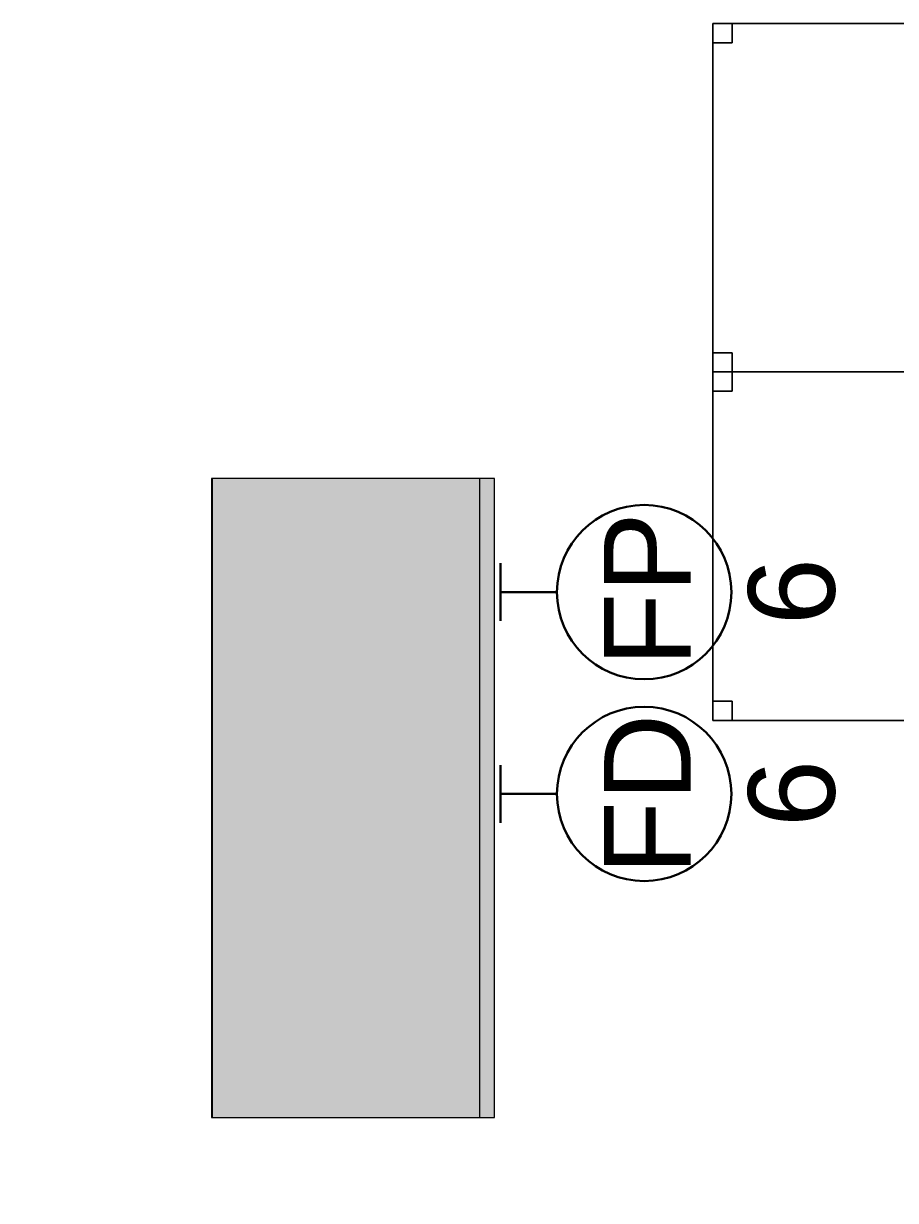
# Model space of a CAD drawing. Header units: inches. Extents: x 385 to 2249, y -1773 to -36.
# Drawn here: x 1658.4 to 1749.1, y -1206.9 to -1084.5 of the extents above; entities that cross this region are included whole.
import ezdxf

# ---------------------------------------------------------------- set-up
doc = ezdxf.new("R2010")
doc.units = ezdxf.units.IN
doc.header["$MEASUREMENT"] = 0
for name, color, linetype, lineweight in [('A-ANNO-NOTE', 131, 'Continuous', 30), ('A-COLS', 52, 'Continuous', 13), ('I-FURN', 30, 'Continuous', 9)]:
    doc.layers.add(name, color=color, linetype=linetype, lineweight=lineweight)
doc.styles.add('Swis721 Lt BT', font='swissl.ttf', dxfattribs={"height": 9})

# ---------------------------------------------------------------- blocks, each defined once
blk = doc.blocks.new('Columns 7 - Columns 4-5093325-Level 6 POWER _ SIGNAL')
at = {"layer": 'A-COLS', "lineweight": 9}
blk.add_hatch(color=7, dxfattribs=at).paths.add_polyline_path([(1371.07, -861.58), (1391.62, -798.33), (1391.56, -798.31), (1371.01, -861.55)], flags=0)
at = {"layer": 'A-COLS', "color": 8, "lineweight": 20}
for p, q in [((1391.56, -798.31), (1371.01, -861.55)), ((1418.11, -806.94), (1391.56, -798.31)), ((1397.56, -870.18), (1418.11, -806.94)), ((1371.01, -861.55), (1397.56, -870.18))]:
    blk.add_line(p, q, dxfattribs=at)
blk = doc.blocks.new('Columns 49 - Columns 4-5528550-Level 6 POWER _ SIGNAL')
at = {"layer": 'A-COLS', "lineweight": 9}
blk.add_hatch(color=7, dxfattribs=at).paths.add_polyline_path([(1398.99, -870.65), (1419.54, -807.4), (1391.62, -798.33), (1371.07, -861.58)], flags=0)
at = {"layer": 'A-COLS', "color": 8, "lineweight": 20}
for p, q in [((1391.62, -798.33), (1371.07, -861.58)), ((1419.54, -807.4), (1391.62, -798.33)), ((1398.99, -870.65), (1419.54, -807.4)), ((1371.07, -861.58), (1398.99, -870.65))]:
    blk.add_line(p, q, dxfattribs=at)
blk = doc.blocks.new('Rectangular Table - Rectangular Table-5809077-Level 6 POWER _ SIGNAL')
at = {"layer": 'I-FURN'}
for p, q in [((-34, 18.13), (-36, 18.13)), ((-36, 18.13), (-36, 16.13)), ((-36, 16.13), (-36, 18.13)), ((-36, 18.13), (-34, 18.13)), ((36, 18.13), (-36, 18.13)), ((-36, 18.13), (-36, -18.13)), ((-36, -18.13), (-36, 18.13)), ((-36, 18.13), (36, 18.13)), ((-34, 16.13), (-34, 18.13)), ((-34, 18.13), (-34, 16.13)), ((34, 18.13), (34, 16.13)), ((36, 18.13), (34, 18.13)), ((34, 18.13), (36, 18.13)), ((34, 16.13), (34, 18.13)), ((36, 16.13), (36, 18.13)), ((36, 18.13), (36, 16.13)), ((36, -18.13), (36, 18.13)), ((36, 18.13), (36, -18.13)), ((-36, 16.13), (-34, 16.13)), ((-34, 16.13), (-36, 16.13)), ((34, 16.13), (36, 16.13)), ((36, 16.13), (34, 16.13)), ((-34, -16.13), (-36, -16.13)), ((-36, -16.13), (-36, -18.13)), ((-36, -18.13), (-36, -16.13)), ((-36, -16.13), (-34, -16.13)), ((-34, -18.13), (-34, -16.13)), ((-34, -16.13), (-34, -18.13)), ((36, -16.13), (34, -16.13)), ((34, -16.13), (34, -18.13)), ((34, -18.13), (34, -16.13)), ((34, -16.13), (36, -16.13)), ((36, -18.13), (36, -16.13)), ((36, -16.13), (36, -18.13)), ((-36, -18.13), (-34, -18.13)), ((-34, -18.13), (-36, -18.13)), ((-36, -18.13), (36, -18.13)), ((36, -18.13), (-36, -18.13)), ((34, -18.13), (36, -18.13)), ((36, -18.13), (34, -18.13))]:
    blk.add_line(p, q, dxfattribs=at)
blk = doc.blocks.new('Rectangular Table - Rectangular Table-5809076-Level 6 POWER _ SIGNAL')
at = {"layer": 'I-FURN'}
for p, q in [((-34, 18.13), (-36, 18.13)), ((-36, 18.13), (-36, 16.13)), ((-36, 16.13), (-36, 18.13)), ((-36, 18.13), (-34, 18.13)), ((36, 18.13), (-36, 18.13)), ((-36, 18.13), (-36, -18.13)), ((-36, -18.13), (-36, 18.13)), ((-36, 18.13), (36, 18.13)), ((-34, 16.13), (-34, 18.13)), ((-34, 18.13), (-34, 16.13)), ((34, 18.13), (34, 16.13)), ((36, 18.13), (34, 18.13)), ((34, 18.13), (36, 18.13)), ((34, 16.13), (34, 18.13)), ((36, 16.13), (36, 18.13)), ((36, 18.13), (36, 16.13)), ((36, -18.13), (36, 18.13)), ((36, 18.13), (36, -18.13)), ((-36, 16.13), (-34, 16.13)), ((-34, 16.13), (-36, 16.13)), ((34, 16.13), (36, 16.13)), ((36, 16.13), (34, 16.13)), ((-34, -16.13), (-36, -16.13)), ((-36, -16.13), (-36, -18.13)), ((-36, -18.13), (-36, -16.13)), ((-36, -16.13), (-34, -16.13)), ((-34, -18.13), (-34, -16.13)), ((-34, -16.13), (-34, -18.13)), ((36, -16.13), (34, -16.13)), ((34, -16.13), (34, -18.13)), ((34, -18.13), (34, -16.13)), ((34, -16.13), (36, -16.13)), ((36, -18.13), (36, -16.13)), ((36, -16.13), (36, -18.13)), ((-36, -18.13), (-34, -18.13)), ((-34, -18.13), (-36, -18.13)), ((-36, -18.13), (36, -18.13)), ((36, -18.13), (-36, -18.13)), ((34, -18.13), (36, -18.13)), ((36, -18.13), (34, -18.13))]:
    blk.add_line(p, q, dxfattribs=at)

msp = doc.modelspace()

# ---------------------------------------------------------------- linework, layer by layer
at = {"layer": 'A-ANNO-NOTE'}
for p, q in [((1708.01, -1146.64), (1708.01, -1140.64)), ((1708.01, -1143.64), (1713.87, -1143.64)), ((1708.01, -1167.64), (1708.01, -1161.64)), ((1708.01, -1164.64), (1713.87, -1164.64))]:
    msp.add_line(p, q, dxfattribs=at)
for centre in [(1722.94, -1143.64), (1722.94, -1164.64)]:
    msp.add_circle(centre, 9.07, dxfattribs=at)

# ---------------------------------------------------------------- block references
at = {"layer": 'A-COLS', "lineweight": 9, "rotation": 18.00000000000044}
for name in ['Columns 7 - Columns 4-5093325-Level 6 POWER _ SIGNAL', 'Columns 49 - Columns 4-5528550-Level 6 POWER _ SIGNAL']:
    msp.add_blockref(name, (107.8, -802.6), dxfattribs=at)
at = {"layer": 'I-FURN', "rotation": 180}
for name, p in [('Rectangular Table - Rectangular Table-5809077-Level 6 POWER _ SIGNAL', (1766.09, -1102.6)), ('Rectangular Table - Rectangular Table-5809076-Level 6 POWER _ SIGNAL', (1766.09, -1138.86))]:
    msp.add_blockref(name, p, dxfattribs=at)

# ---------------------------------------------------------------- texts
at = {"layer": 'A-ANNO-NOTE', "lineweight": 9, "char_height": 9, "attachment_point": 1, "rotation": 90, "style": 'Swis721 Lt BT'}
for s, insert, width in [('FP', (1718.77, -1151.4), 18.18), ('6', (1733.76, -1147.09), 8.181), ('FD', (1718.77, -1173.06), 19.695), ('6', (1733.76, -1168.09), 8.181)]:
    msp.add_mtext(s, dxfattribs=dict(at, insert=insert, width=width))

doc.saveas('drawing.dxf')
